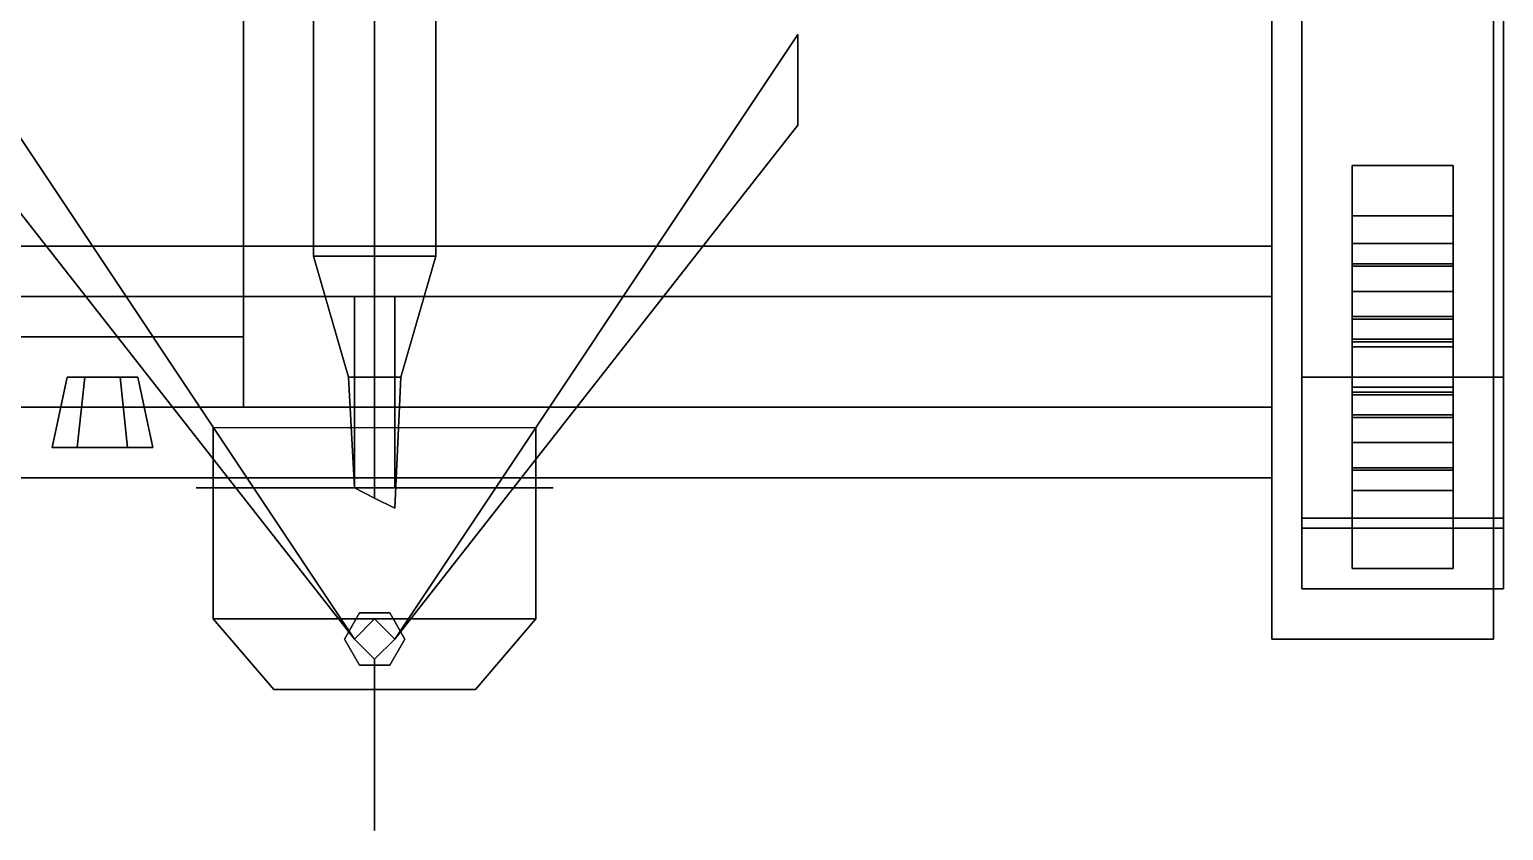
# Model space of a CAD drawing. Header units: millimetres. Extents: x -1.1 to 3, y -1.8 to 8.2.
# Drawn here: x -0.342 to 1.12, y -1.84 to -1.045 of the extents above; entities that cross this region are included whole.
import ezdxf

# ---------------------------------------------------------------- set-up
doc = ezdxf.new("R2010")
doc.units = ezdxf.units.MM
doc.layers.add('tracks', color=3, linetype='Continuous')
doc.layers.add('wheels', color=2, linetype='Continuous')

msp = doc.modelspace()

# ---------------------------------------------------------------- linework, layer by layer
for points in [[(0.89, -1.65, 0.88), (0.89, 1.89, 1), (1.11, 1.89, 1), (1.11, -1.65, 0.88)], [(1.11, -1.65, 0.9), (1.11, 1.89, 1.02), (0.89, 1.89, 1.02), (0.89, -1.65, 0.9)], [(1.11, -1.65, 0.88), (1.11, 1.89, 1), (1.11, 1.89, 1.02), (1.11, -1.65, 0.9)], [(0.89, -1.49, 0.97), (0.89, -1, 0.32), (0.89, 1.05, 0.32), (0.89, 0.97, 0.97)], [(0.89, -0.6, 1.04), (0.89, -1.42, 0.97), (0.89, 0.68, 0.97), (0.89, 0.66, 1.04)], [(-0.13, -1.35, 1.2), (-0.13, -1.42, 0.97), (-0.13, -0.6, 1.04), (-0.13, -0.76, 1.2)], [(-0.13, -0.6, 1.04), (-0.13, -1.42, 0.97), (0.89, -1.42, 0.97), (0.89, -0.6, 1.04)], [(0, -1.27, 1.05), (-0.0606, -1.27, 1.085), (-0.0606, -0.72, 1.085), (0, -0.72, 1.05)], [(-0.0606, -1.27, 1.085), (-0.0606, -1.27, 1.155), (-0.0606, -0.72, 1.155), (-0.0606, -0.72, 1.085)], [(-0.0606, -1.27, 1.155), (0, -1.27, 1.19), (0, -0.72, 1.19), (-0.0606, -0.72, 1.155)], [(0, -1.27, 1.19), (0.0606, -1.27, 1.155), (0.0606, -0.72, 1.155), (0, -0.72, 1.19)], [(0.0606, -1.27, 1.085), (0, -1.27, 1.05), (0, -0.72, 1.05), (0.0606, -0.72, 1.085)], [(0.0606, -1.27, 1.155), (0.0606, -1.27, 1.085), (0.0606, -0.72, 1.085), (0.0606, -0.72, 1.155)], [(-0.81, -0.76, 1.2), (-0.81, -1.35, 1.2), (-0.13, -1.35, 1.2), (-0.13, -0.76, 1.2)], [(0.89, -1, 0.32), (0.89, -1.26, 0.46), (-0.89, -1.26, 0.46), (-0.89, -1, 0.32)], [(0.89, -1.31, 0.53), (0.89, -1.26, 0.46), (0.89, -1, 0.32), (0.89, -1.49, 0.97)], [(-0.02, -1.65, 0.41), (-0.42, -1.05, 0.35), (-0.42, -1.14, 0.42), (-0.02, -1.65, 0.47)], [(-0.02, -1.65, 0.47), (-0.42, -1.14, 0.42), (-0.42, -1.05, 0.35), (-0.02, -1.65, 0.41)], [(0.02, -1.65, 0.47), (0.42, -1.14, 0.42), (0.42, -1.05, 0.35), (0.02, -1.65, 0.41)], [(0.02, -1.65, 0.41), (0.42, -1.05, 0.35), (0.42, -1.14, 0.42), (0.02, -1.65, 0.47)], [(-0.89, -1.31, 0.53), (-0.89, -1.26, 0.46), (0.89, -1.26, 0.46), (0.89, -1.31, 0.53)], [(0, -1.27, 1.19), (-0.0606, -1.27, 1.155), (-0.026, -1.39, 1.135), (0, -1.39, 1.15)], [(-0.0606, -1.27, 1.155), (-0.0606, -1.27, 1.085), (-0.026, -1.39, 1.105), (-0.026, -1.39, 1.135)], [(-0.0606, -1.27, 1.085), (0, -1.27, 1.05), (0, -1.39, 1.09), (-0.026, -1.39, 1.105)], [(0.06, -1.27, 0.97), (-0.06, -1.27, 0.97), (-0.06, -1.27, 1.09), (0.06, -1.27, 1.09)], [(0.06, -1.27, 1.09), (-0.06, -1.27, 1.09), (-0.06, -1.27, 0.97), (0.06, -1.27, 0.97)], [(0, -1.27, 1.05), (0.0606, -1.27, 1.085), (0.026, -1.39, 1.105), (0, -1.39, 1.09)], [(0.0606, -1.27, 1.155), (0, -1.27, 1.19), (0, -1.39, 1.15), (0.026, -1.39, 1.135)], [(0.0606, -1.27, 1.085), (0.0606, -1.27, 1.155), (0.026, -1.39, 1.135), (0.026, -1.39, 1.105)], [(-0.89, -1.49, 0.97), (-0.89, -1.31, 0.53), (0.89, -1.31, 0.53), (0.89, -1.49, 0.97)], [(-0.02, -1.5, 0.57), (0, -1.5, 0.59), (0, -1.31, 0.59), (-0.02, -1.31, 0.57)], [(0, -1.5, 0.55), (-0.02, -1.5, 0.57), (-0.02, -1.31, 0.57), (0, -1.31, 0.55)], [(0, -1.5, 0.59), (0.02, -1.5, 0.57), (0.02, -1.31, 0.57), (0, -1.31, 0.59)], [(0.02, -1.5, 0.57), (0, -1.5, 0.55), (0, -1.31, 0.55), (0.02, -1.31, 0.57)], [(-0.81, -1.35, 1.2), (-0.81, -1.42, 0.97), (-0.13, -1.42, 0.97), (-0.13, -1.35, 1.2)], [(-0.32, -1.46, 1.13), (-0.295, -1.46, 1.1733), (-0.2875, -1.39, 1.1603), (-0.305, -1.39, 1.13)], [(-0.295, -1.46, 1.0867), (-0.32, -1.46, 1.13), (-0.305, -1.39, 1.13), (-0.2875, -1.39, 1.0997)], [(-0.2875, -1.39, 1.1603), (-0.2525, -1.39, 1.1603), (-0.235, -1.39, 1.13), (-0.305, -1.39, 1.13)], [(-0.305, -1.39, 1.13), (-0.235, -1.39, 1.13), (-0.2525, -1.39, 1.0997), (-0.2875, -1.39, 1.0997)], [(-0.295, -1.46, 1.1733), (-0.245, -1.46, 1.1733), (-0.2525, -1.39, 1.1603), (-0.2875, -1.39, 1.1603)], [(-0.245, -1.46, 1.0867), (-0.295, -1.46, 1.0867), (-0.2875, -1.39, 1.0997), (-0.2525, -1.39, 1.0997)], [(-0.245, -1.46, 1.1733), (-0.22, -1.46, 1.13), (-0.235, -1.39, 1.13), (-0.2525, -1.39, 1.1603)], [(-0.22, -1.46, 1.13), (-0.245, -1.46, 1.0867), (-0.2525, -1.39, 1.0997), (-0.235, -1.39, 1.13)], [(0, -1.51, 1.09), (-0.02, -1.5, 1.105), (-0.026, -1.39, 1.105), (0, -1.39, 1.09)], [(-0.02, -1.5, 1.105), (-0.02, -1.5, 1.135), (-0.026, -1.39, 1.135), (-0.026, -1.39, 1.105)], [(-0.02, -1.5, 1.135), (0, -1.51, 1.15), (0, -1.39, 1.15), (-0.026, -1.39, 1.135)], [(0, -1.51, 1.15), (0.02, -1.52, 1.135), (0.026, -1.39, 1.135), (0, -1.39, 1.15)], [(0.02, -1.52, 1.105), (0, -1.51, 1.09), (0, -1.39, 1.09), (0.026, -1.39, 1.105)], [(0.02, -1.52, 1.135), (0.02, -1.52, 1.105), (0.026, -1.39, 1.105), (0.026, -1.39, 1.135)], [(-0.89, -1.42, 0.97), (-0.89, -1.49, 0.97), (0.89, -1.49, 0.97), (0.89, -1.42, 0.97)], [(-0.16, -1.49, 0.97), (-0.16, -1.44, 0.85), (-0.16, -1.63, 0.85), (-0.16, -1.63, 0.97)], [(-0.16, -1.63, 0.85), (-0.16, -1.44, 0.85), (0.16, -1.44, 0.85), (0.16, -1.63, 0.85)], [(0.16, -1.63, 0.85), (0.16, -1.44, 0.85), (0.16, -1.49, 0.97), (0.16, -1.63, 0.97)], [(-0.32, -1.46, 1.13), (-0.22, -1.46, 1.13), (-0.245, -1.46, 1.1733), (-0.295, -1.46, 1.1733)], [(-0.295, -1.46, 1.0867), (-0.245, -1.46, 1.0867), (-0.22, -1.46, 1.13), (-0.32, -1.46, 1.13)], [(0.89, -1.4639, 0.9063), (0.89, -1.4559, 0.8866), (0.89, -1.65, 0.88), (0.89, -1.65, 0.9)], [(0.16, -1.63, 0.97), (0.16, -1.49, 0.97), (-0.16, -1.49, 0.97), (-0.16, -1.63, 0.97)], [(-0.177, -1.5, 0.4967), (-0.152, -1.5, 0.4533), (-0.0271, -1.5, 0.537), (-0.0421, -1.5, 0.563)], [(-0.0421, -1.5, 0.563), (-0.0271, -1.5, 0.537), (-0.152, -1.5, 0.4533), (-0.177, -1.5, 0.4967)], [(-0.1711, -1.5, 0.5463), (-0.177, -1.5, 0.4967), (-0.0421, -1.5, 0.563), (-0.1191, -1.5, 0.5763)], [(-0.1191, -1.5, 0.5763), (-0.0421, -1.5, 0.563), (-0.177, -1.5, 0.4967), (-0.1711, -1.5, 0.5463)], [(-0.1061, -1.5, 0.4337), (-0.152, -1.5, 0.4533), (-0.0271, -1.5, 0.537), (-0.0541, -1.5, 0.4637)], [(-0.0541, -1.5, 0.4637), (-0.0271, -1.5, 0.537), (-0.152, -1.5, 0.4533), (-0.1061, -1.5, 0.4337)], [(-0.065, -1.5, 0.73), (-0.025, -1.5, 0.76), (-0.015, -1.5, 0.61), (-0.065, -1.5, 0.67)], [(-0.065, -1.5, 0.67), (-0.015, -1.5, 0.61), (-0.025, -1.5, 0.76), (-0.065, -1.5, 0.73)], [(-0.0075, -1.5, 0.583), (0.0075, -1.5, 0.557), (-0.0271, -1.5, 0.537), (-0.0421, -1.5, 0.563)], [(-0.0421, -1.5, 0.563), (-0.0271, -1.5, 0.537), (0.0075, -1.5, 0.557), (-0.0075, -1.5, 0.583)], [(0.015, -1.5, 0.61), (-0.015, -1.5, 0.61), (-0.025, -1.5, 0.76), (0.025, -1.5, 0.76)], [(0.025, -1.5, 0.76), (-0.025, -1.5, 0.76), (-0.015, -1.5, 0.61), (0.015, -1.5, 0.61)], [(0.015, -1.5, 0.61), (-0.015, -1.5, 0.61), (-0.015, -1.5, 0.57), (0.015, -1.5, 0.57)], [(0.015, -1.5, 0.57), (-0.015, -1.5, 0.57), (-0.015, -1.5, 0.61), (0.015, -1.5, 0.61)], [(-0.0075, -1.5, 0.557), (0.0075, -1.5, 0.583), (0.0421, -1.5, 0.563), (0.0271, -1.5, 0.537)], [(0.0271, -1.5, 0.537), (0.0421, -1.5, 0.563), (0.0075, -1.5, 0.583), (-0.0075, -1.5, 0.557)], [(0.065, -1.5, 0.67), (0.015, -1.5, 0.61), (0.025, -1.5, 0.76), (0.065, -1.5, 0.73)], [(0.065, -1.5, 0.73), (0.025, -1.5, 0.76), (0.015, -1.5, 0.61), (0.065, -1.5, 0.67)], [(0.152, -1.5, 0.4533), (0.177, -1.5, 0.4967), (0.0421, -1.5, 0.563), (0.0271, -1.5, 0.537)], [(0.0271, -1.5, 0.537), (0.0421, -1.5, 0.563), (0.177, -1.5, 0.4967), (0.152, -1.5, 0.4533)], [(0.1061, -1.5, 0.4337), (0.152, -1.5, 0.4533), (0.0271, -1.5, 0.537), (0.0541, -1.5, 0.4637)], [(0.0541, -1.5, 0.4637), (0.0271, -1.5, 0.537), (0.152, -1.5, 0.4533), (0.1061, -1.5, 0.4337)], [(0.1711, -1.5, 0.5463), (0.177, -1.5, 0.4967), (0.0421, -1.5, 0.563), (0.1191, -1.5, 0.5763)], [(0.1191, -1.5, 0.5763), (0.0421, -1.5, 0.563), (0.177, -1.5, 0.4967), (0.1711, -1.5, 0.5463)], [(-0.16, -1.63, 0.97), (-0.16, -1.63, 0.85), (-0.1, -1.7, 0.85), (-0.1, -1.7, 0.97)], [(0.1, -1.7, 0.97), (0.16, -1.63, 0.97), (-0.16, -1.63, 0.97), (-0.1, -1.7, 0.97)], [(-0.1, -1.7, 0.85), (-0.16, -1.63, 0.85), (0.16, -1.63, 0.85), (0.1, -1.7, 0.85)], [(-0.015, -1.624, 0.8), (-0.03, -1.65, 0.8), (-0.03, -1.65, 0.85), (-0.015, -1.624, 0.85)], [(0, -1.63, 0.41), (-0.02, -1.65, 0.41), (-0.02, -1.65, 0.8), (0, -1.63, 0.8)], [(0.015, -1.624, 0.8), (-0.015, -1.624, 0.8), (-0.015, -1.624, 0.85), (0.015, -1.624, 0.85)], [(0.02, -1.65, 0.41), (0, -1.63, 0.41), (0, -1.63, 0.8), (0.02, -1.65, 0.8)], [(0.03, -1.65, 0.8), (0.015, -1.624, 0.8), (0.015, -1.624, 0.85), (0.03, -1.65, 0.85)], [(0.1, -1.7, 0.85), (0.16, -1.63, 0.85), (0.16, -1.63, 0.97), (0.1, -1.7, 0.97)], [(-0.03, -1.65, 0.8), (-0.015, -1.676, 0.8), (-0.015, -1.676, 0.85), (-0.03, -1.65, 0.85)], [(-0.02, -1.65, 0.41), (0, -1.67, 0.41), (0, -1.67, 0.8), (-0.02, -1.65, 0.8)], [(0, -1.67, 0.41), (0.02, -1.65, 0.41), (0.02, -1.65, 0.8), (0, -1.67, 0.8)], [(0.015, -1.676, 0.8), (0.03, -1.65, 0.8), (0.03, -1.65, 0.85), (0.015, -1.676, 0.85)], [(0.89, -1.65, 0.9), (0.89, -1.65, 0.88), (1.11, -1.65, 0.88), (1.11, -1.65, 0.9)], [(-0.015, -1.676, 0.8), (0.015, -1.676, 0.8), (0.015, -1.676, 0.85), (-0.015, -1.676, 0.85)], [(0, -1.72, 0.53), (0, -1.67, 0.53), (0, -1.67, 0.77), (0, -1.71, 0.8)], [(0, -1.71, 0.8), (0, -1.67, 0.77), (0, -1.67, 0.53), (0, -1.72, 0.53)], [(-0.1, -1.7, 0.97), (-0.1, -1.7, 0.85), (0.1, -1.7, 0.85), (0.1, -1.7, 0.97)], [(0, -1.84, 0.61), (0, -1.72, 0.53), (0, -1.71, 0.8), (0, -1.82, 0.8)], [(0, -1.82, 0.8), (0, -1.71, 0.8), (0, -1.72, 0.53), (0, -1.84, 0.61)], [(0, -1.84, 0.77), (0, -1.82, 0.8), (0, -1.84, 0.61)], [(0, -1.84, 0.61), (0, -1.84, 0.61), (0, -1.82, 0.8), (0, -1.84, 0.77)]]:
    msp.add_3dface(points)
at = {"layer": 'tracks'}
for points in [[(1.12, -1.54, 0.34), (1.12, -0.92, 0.01), (0.92, -0.92, 0.01), (0.92, -1.54, 0.34)], [(0.92, -1.54, 0.34), (0.92, -0.92, 0.01), (1.12, -0.92, 0.01), (1.12, -1.54, 0.34)], [(1.12, -0.97, 0.72), (1.12, -1.39, 0.72), (0.92, -1.39, 0.72), (0.92, -0.97, 0.72)], [(0.92, -0.97, 0.72), (0.92, -1.39, 0.72), (1.12, -1.39, 0.72), (1.12, -0.97, 0.72)], [(1.12, -1.39, 0.72), (1.12, -1.53, 0.67), (0.92, -1.53, 0.67), (0.92, -1.39, 0.72)], [(0.92, -1.39, 0.72), (0.92, -1.53, 0.67), (1.12, -1.53, 0.67), (1.12, -1.39, 0.72)], [(0.92, -1.53, 0.67), (0.92, -1.6, 0.56), (1.12, -1.6, 0.56), (1.12, -1.53, 0.67)], [(1.12, -1.53, 0.67), (1.12, -1.6, 0.56), (0.92, -1.6, 0.56), (0.92, -1.53, 0.67)], [(0.92, -1.6, 0.45), (0.92, -1.54, 0.34), (1.12, -1.54, 0.34), (1.12, -1.6, 0.45)], [(1.12, -1.6, 0.45), (1.12, -1.54, 0.34), (0.92, -1.54, 0.34), (0.92, -1.6, 0.45)], [(1.12, -1.6, 0.56), (1.12, -1.6, 0.45), (0.92, -1.6, 0.45), (0.92, -1.6, 0.56)], [(0.92, -1.6, 0.56), (0.92, -1.6, 0.45), (1.12, -1.6, 0.45), (1.12, -1.6, 0.56)]]:
    msp.add_3dface(points, dxfattribs=at)
at = {"layer": 'wheels'}
for points in [[(0.97, -1.305, 0.3701), (0.97, -1.23, 0.5), (0.97, -1.18, 0.5), (0.97, -1.28, 0.3268)], [(0.97, -1.28, 0.3268), (0.97, -1.18, 0.5), (1.07, -1.18, 0.5), (1.07, -1.28, 0.3268)], [(0.97, -1.23, 0.5), (0.97, -1.305, 0.6299), (0.97, -1.28, 0.6732), (0.97, -1.18, 0.5)], [(0.97, -1.18, 0.5), (0.97, -1.28, 0.6732), (1.07, -1.28, 0.6732), (1.07, -1.18, 0.5)], [(1.07, -1.28, 0.3268), (1.07, -1.18, 0.5), (1.07, -1.23, 0.5), (1.07, -1.305, 0.3701)], [(1.07, -1.18, 0.5), (1.07, -1.28, 0.6732), (1.07, -1.305, 0.6299), (1.07, -1.23, 0.5)], [(0.97, -1.23, 0.5), (0.97, -1.2575, 0.4524), (1.07, -1.2575, 0.4524), (1.07, -1.23, 0.5)], [(0.97, -1.2575, 0.5476), (0.97, -1.23, 0.5), (1.07, -1.23, 0.5), (1.07, -1.2575, 0.5476)], [(0.97, -1.3325, 0.4957), (1.07, -1.3325, 0.4957), (1.07, -1.2575, 0.4524), (0.97, -1.2575, 0.4524)], [(0.97, -1.3525, 0.461), (0.97, -1.3325, 0.4957), (0.97, -1.2575, 0.4524), (0.97, -1.2775, 0.4177)], [(1.07, -1.3325, 0.5043), (0.97, -1.3325, 0.5043), (0.97, -1.2575, 0.5476), (1.07, -1.2575, 0.5476)], [(0.97, -1.3325, 0.5043), (0.97, -1.3525, 0.539), (0.97, -1.2775, 0.5823), (0.97, -1.2575, 0.5476)], [(1.07, -1.3325, 0.4957), (1.07, -1.3525, 0.461), (1.07, -1.2775, 0.4177), (1.07, -1.2575, 0.4524)], [(1.07, -1.3525, 0.539), (1.07, -1.3325, 0.5043), (1.07, -1.2575, 0.5476), (1.07, -1.2775, 0.5823)], [(1.07, -1.3525, 0.461), (0.97, -1.3525, 0.461), (0.97, -1.2775, 0.4177), (1.07, -1.2775, 0.4177)], [(0.97, -1.2775, 0.4177), (0.97, -1.305, 0.3701), (1.07, -1.305, 0.3701), (1.07, -1.2775, 0.4177)], [(0.97, -1.3525, 0.539), (1.07, -1.3525, 0.539), (1.07, -1.2775, 0.5823), (0.97, -1.2775, 0.5823)], [(0.97, -1.305, 0.6299), (0.97, -1.2775, 0.5823), (1.07, -1.2775, 0.5823), (1.07, -1.305, 0.6299)], [(0.97, -1.28, 0.6732), (0.97, -1.48, 0.6732), (1.07, -1.48, 0.6732), (1.07, -1.28, 0.6732)], [(0.97, -1.305, 0.6299), (0.97, -1.455, 0.6299), (0.97, -1.48, 0.6732), (0.97, -1.28, 0.6732)], [(0.97, -1.455, 0.3701), (0.97, -1.305, 0.3701), (0.97, -1.28, 0.3268), (0.97, -1.48, 0.3268)], [(0.97, -1.48, 0.3268), (0.97, -1.28, 0.3268), (1.07, -1.28, 0.3268), (1.07, -1.48, 0.3268)], [(1.07, -1.28, 0.6732), (1.07, -1.48, 0.6732), (1.07, -1.455, 0.6299), (1.07, -1.305, 0.6299)], [(1.07, -1.48, 0.3268), (1.07, -1.28, 0.3268), (1.07, -1.305, 0.3701), (1.07, -1.455, 0.3701)], [(0.97, -1.36, 0.6299), (0.97, -1.305, 0.6299), (1.07, -1.305, 0.6299), (1.07, -1.36, 0.6299)], [(0.97, -1.305, 0.3701), (0.97, -1.36, 0.3701), (1.07, -1.36, 0.3701), (1.07, -1.305, 0.3701)], [(0.97, -1.3325, 0.4957), (0.97, -1.33, 0.5), (1.07, -1.33, 0.5), (1.07, -1.3325, 0.4957)], [(0.97, -1.33, 0.5), (0.97, -1.3325, 0.5043), (1.07, -1.3325, 0.5043), (1.07, -1.33, 0.5)], [(0.97, -1.33, 0.5), (0.97, -1.43, 0.5), (0.97, -1.405, 0.5433), (0.97, -1.355, 0.5433)], [(0.97, -1.355, 0.4567), (0.97, -1.405, 0.4567), (0.97, -1.43, 0.5), (0.97, -1.33, 0.5)], [(1.07, -1.43, 0.5), (1.07, -1.33, 0.5), (1.07, -1.355, 0.5433), (1.07, -1.405, 0.5433)], [(1.07, -1.405, 0.4567), (1.07, -1.355, 0.4567), (1.07, -1.33, 0.5), (1.07, -1.43, 0.5)], [(0.97, -1.355, 0.4567), (0.97, -1.3525, 0.461), (1.07, -1.3525, 0.461), (1.07, -1.355, 0.4567)], [(0.97, -1.3525, 0.539), (0.97, -1.355, 0.5433), (1.07, -1.355, 0.5433), (1.07, -1.3525, 0.539)], [(0.97, -1.355, 0.5433), (0.97, -1.36, 0.5433), (1.07, -1.36, 0.5433), (1.07, -1.355, 0.5433)], [(0.97, -1.36, 0.4567), (0.97, -1.355, 0.4567), (1.07, -1.355, 0.4567), (1.07, -1.36, 0.4567)], [(0.97, -1.36, 0.5433), (0.97, -1.4, 0.5433), (0.97, -1.4, 0.6299), (0.97, -1.36, 0.6299)], [(1.07, -1.36, 0.5433), (0.97, -1.36, 0.5433), (0.97, -1.36, 0.6299), (1.07, -1.36, 0.6299)], [(0.97, -1.36, 0.4567), (1.07, -1.36, 0.4567), (1.07, -1.36, 0.3701), (0.97, -1.36, 0.3701)], [(0.97, -1.4, 0.4567), (0.97, -1.36, 0.4567), (0.97, -1.36, 0.3701), (0.97, -1.4, 0.3701)], [(1.07, -1.4, 0.5433), (1.07, -1.36, 0.5433), (1.07, -1.36, 0.6299), (1.07, -1.4, 0.6299)], [(1.07, -1.36, 0.4567), (1.07, -1.4, 0.4567), (1.07, -1.4, 0.3701), (1.07, -1.36, 0.3701)], [(0.97, -1.4, 0.5433), (0.97, -1.405, 0.5433), (1.07, -1.405, 0.5433), (1.07, -1.4, 0.5433)], [(0.97, -1.455, 0.6299), (0.97, -1.4, 0.6299), (1.07, -1.4, 0.6299), (1.07, -1.455, 0.6299)], [(0.97, -1.4, 0.5433), (1.07, -1.4, 0.5433), (1.07, -1.4, 0.6299), (0.97, -1.4, 0.6299)], [(1.07, -1.4, 0.4567), (0.97, -1.4, 0.4567), (0.97, -1.4, 0.3701), (1.07, -1.4, 0.3701)], [(0.97, -1.405, 0.4567), (0.97, -1.4, 0.4567), (1.07, -1.4, 0.4567), (1.07, -1.405, 0.4567)], [(0.97, -1.4, 0.3701), (0.97, -1.455, 0.3701), (1.07, -1.455, 0.3701), (1.07, -1.4, 0.3701)], [(0.97, -1.405, 0.5433), (0.97, -1.4075, 0.539), (1.07, -1.4075, 0.539), (1.07, -1.405, 0.5433)], [(0.97, -1.4075, 0.461), (0.97, -1.405, 0.4567), (1.07, -1.405, 0.4567), (1.07, -1.4075, 0.461)], [(1.07, -1.4075, 0.539), (0.97, -1.4075, 0.539), (0.97, -1.4825, 0.5823), (1.07, -1.4825, 0.5823)], [(0.97, -1.4075, 0.539), (0.97, -1.4275, 0.5043), (0.97, -1.5025, 0.5476), (0.97, -1.4825, 0.5823)], [(0.97, -1.4075, 0.461), (1.07, -1.4075, 0.461), (1.07, -1.4825, 0.4177), (0.97, -1.4825, 0.4177)], [(0.97, -1.4275, 0.4957), (0.97, -1.4075, 0.461), (0.97, -1.4825, 0.4177), (0.97, -1.5025, 0.4524)], [(1.07, -1.4275, 0.5043), (1.07, -1.4075, 0.539), (1.07, -1.4825, 0.5823), (1.07, -1.5025, 0.5476)], [(1.07, -1.4075, 0.461), (1.07, -1.4275, 0.4957), (1.07, -1.5025, 0.4524), (1.07, -1.4825, 0.4177)], [(0.97, -1.4275, 0.5043), (1.07, -1.4275, 0.5043), (1.07, -1.5025, 0.5476), (0.97, -1.5025, 0.5476)], [(0.97, -1.4275, 0.5043), (0.97, -1.43, 0.5), (1.07, -1.43, 0.5), (1.07, -1.4275, 0.5043)], [(1.07, -1.4275, 0.4957), (0.97, -1.4275, 0.4957), (0.97, -1.5025, 0.4524), (1.07, -1.5025, 0.4524)], [(0.97, -1.43, 0.5), (0.97, -1.4275, 0.4957), (1.07, -1.4275, 0.4957), (1.07, -1.43, 0.5)], [(0.97, -1.455, 0.6299), (0.97, -1.53, 0.5), (0.97, -1.58, 0.5), (0.97, -1.48, 0.6732)], [(0.97, -1.4825, 0.5823), (0.97, -1.455, 0.6299), (1.07, -1.455, 0.6299), (1.07, -1.4825, 0.5823)], [(0.97, -1.53, 0.5), (0.97, -1.455, 0.3701), (0.97, -1.48, 0.3268), (0.97, -1.58, 0.5)], [(0.97, -1.455, 0.3701), (0.97, -1.4825, 0.4177), (1.07, -1.4825, 0.4177), (1.07, -1.455, 0.3701)], [(1.07, -1.48, 0.6732), (1.07, -1.58, 0.5), (1.07, -1.53, 0.5), (1.07, -1.455, 0.6299)], [(1.07, -1.58, 0.5), (1.07, -1.48, 0.3268), (1.07, -1.455, 0.3701), (1.07, -1.53, 0.5)], [(0.97, -1.48, 0.6732), (0.97, -1.58, 0.5), (1.07, -1.58, 0.5), (1.07, -1.48, 0.6732)], [(0.97, -1.58, 0.5), (0.97, -1.48, 0.3268), (1.07, -1.48, 0.3268), (1.07, -1.58, 0.5)], [(0.97, -1.53, 0.5), (0.97, -1.5025, 0.5476), (1.07, -1.5025, 0.5476), (1.07, -1.53, 0.5)], [(0.97, -1.5025, 0.4524), (0.97, -1.53, 0.5), (1.07, -1.53, 0.5), (1.07, -1.5025, 0.4524)]]:
    msp.add_3dface(points, dxfattribs=at)

doc.saveas('drawing.dxf')
